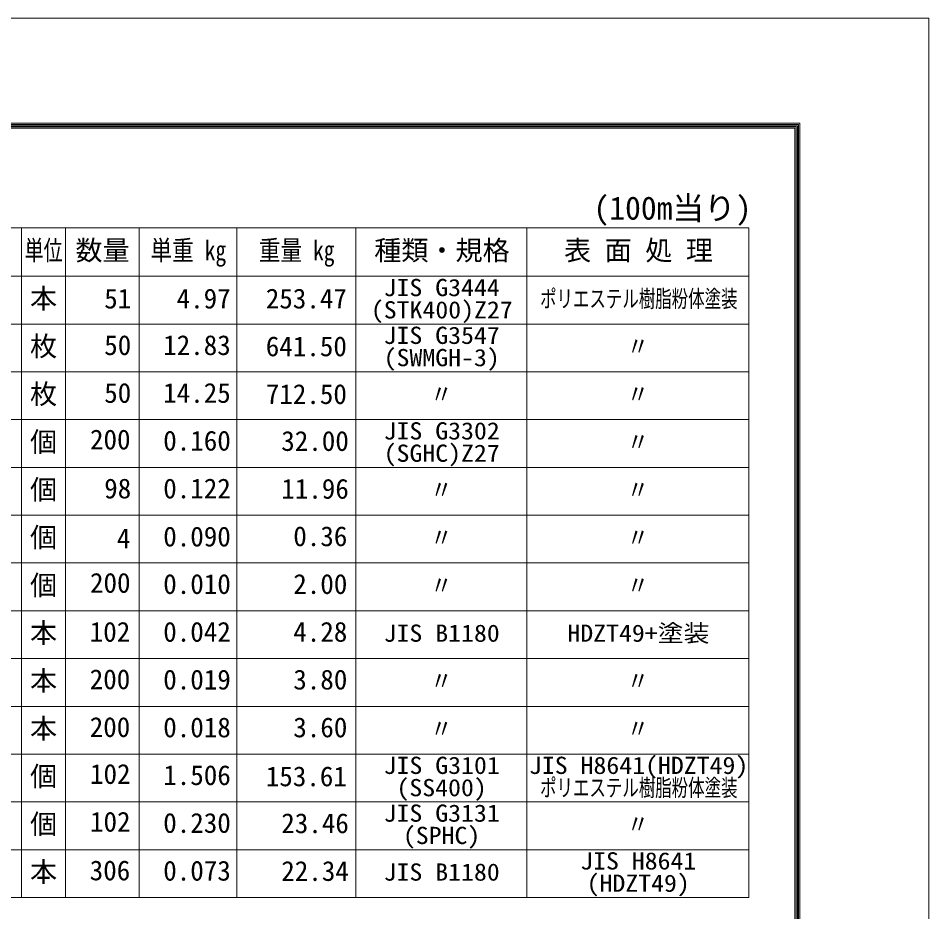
# Model space of a CAD drawing. Units: millimetres, scale not verified. Extents: x -6301 to 6299, y -4455 to 4455.
# Drawn here: x 3441 to 6299, y 1650 to 4455 of the extents above; entities that cross this region are included whole.
import ezdxf
from ezdxf.enums import TextEntityAlignment as Align

# ---------------------------------------------------------------- set-up
doc = ezdxf.new("R2010")
doc.units = ezdxf.units.MM
doc.header["$LTSCALE"] = 15
for name, color, linetype, lineweight in [('0-0_D-STR-TXT', 7, 'Continuous', 9), ('0-1_D-TTL', 7, 'Continuous', 9), ('0-C_D-STR4', 7, 'Continuous', 9)]:
    doc.layers.add(name, color=color, linetype=linetype, lineweight=lineweight)
doc.styles.add('ＭＳ ゴシック', font='')
doc.styles.get('ＭＳ ゴシック').set_extended_font_data('MS Gothic')

msp = doc.modelspace()

# ---------------------------------------------------------------- linework, layer by layer
at = {"layer": '0-1_D-TTL', "color": 2}
msp.add_lwpolyline([(-6300.73, 4455), (6299.27, 4455), (6299.27, -4455), (-6300.73, -4455)], close=True, dxfattribs=at)
at = {"layer": '0-1_D-TTL'}
for points in [[(-5895.73, 4125), (5894.27, 4125), (5894.27, -4125), (-5895.73, -4125)], [(-5891.98, 4121.25), (5890.52, 4121.25), (5890.52, -4121.25), (-5891.98, -4121.25)], [(-5888.23, 4117.5), (5886.77, 4117.5), (5886.77, -4117.5), (-5888.23, -4117.5)], [(-5884.48, 4113.75), (5883.02, 4113.75), (5883.02, -4113.75), (-5884.48, -4113.75)], [(-5880.73, 4110), (5879.27, 4110), (5879.27, -4110), (-5880.73, -4110)]]:
    msp.add_lwpolyline(points, close=True, dxfattribs=at)
at = {"layer": '0-C_D-STR4'}
for p, q in [((1343.82, 3796.59), (5734.67, 3796.59)), ((3451.29, 3796.59), (3451.29, 1694.71)), ((3589.8, 3796.59), (3589.8, 1694.71)), ((3820.65, 3796.59), (3820.65, 1694.71)), ((4127.67, 3796.59), (4127.67, 1694.71)), ((4500.86, 3796.59), (4500.86, 1694.71)), ((5037.56, 3796.59), (5037.56, 1694.71)), ((5734.67, 1694.71), (5734.67, 3796.59)), ((1343.82, 3644.71), (5734.67, 3644.71)), ((1343.82, 3494.71), (5734.67, 3494.71)), ((1343.82, 3344.71), (5734.67, 3344.71)), ((1343.82, 3194.71), (5734.67, 3194.71)), ((1343.82, 3044.71), (5734.67, 3044.71)), ((1343.82, 2894.71), (5734.67, 2894.71)), ((1343.82, 2744.71), (5734.67, 2744.71)), ((1343.82, 2594.71), (5734.67, 2594.71)), ((1343.82, 2444.71), (5734.67, 2444.71)), ((1343.82, 2294.71), (5734.67, 2294.71)), ((1343.82, 2144.71), (5734.67, 2144.71)), ((1343.82, 1994.71), (5734.67, 1994.71)), ((1343.82, 1844.71), (5734.67, 1844.71)), ((1343.82, 1694.71), (5734.67, 1694.71))]:
    msp.add_line(p, q, dxfattribs=at)

# ---------------------------------------------------------------- texts
at = {"layer": '0-0_D-STR-TXT', "style": 'ＭＳ ゴシック'}
for s, height, p in [('(100m当り)', 72.74, (5247.15, 3800.82)), ('数量', 62.35, (3621.02, 3676.26)), ('種類・規格', 62.35, (4558.69, 3676.26)), ('表 面 処 理', 62.35, (5154.54, 3676.26)), ('本', 62.35, (3478.44, 3525.32)), ('51', 62.35, (3711.24, 3525.08)), ('4.97', 62.35, (3938.53, 3525.08)), ('253.47', 62.35, (4218.39, 3525.08)), ('枚', 62.35, (3478.44, 3375.32)), ('50', 62.35, (3711.24, 3378.83)), ('12.83', 62.35, (3896.27, 3378.83)), ('641.50', 62.35, (4218.39, 3375.08)), ('枚', 62.35, (3478.44, 3225.32)), ('50', 62.35, (3711.24, 3228.83)), ('14.25', 62.35, (3896.27, 3228.83)), ('712.50', 62.35, (4218.39, 3225.08)), ('個', 62.35, (3478.44, 3075.32)), ('200', 62.35, (3666.65, 3082.58)), ('0.160', 62.35, (3896.53, 3078.83)), ('32.00', 62.35, (4266.96, 3077.89)), ('個', 62.35, (3478.44, 2925.32)), ('98', 62.35, (3711.24, 2928.83)), ('0.122', 62.35, (3896.53, 2928.83)), ('11.96', 62.35, (4266.96, 2927.89)), ('個', 62.35, (3478.44, 2775.32)), ('0.090', 62.35, (3896.53, 2777.89)), ('0.36', 62.35, (4304.68, 2778.83)), ('4', 62.35, (3750.88, 2772.27)), ('個', 62.35, (3478.44, 2625.32)), ('200', 62.35, (3666.65, 2632.58)), ('0.010', 62.35, (3896.53, 2628.83)), ('2.00', 62.35, (4304.68, 2628.83)), ('本', 62.35, (3478.44, 2475.32)), ('102', 62.35, (3665.73, 2478.83)), ('0.042', 62.35, (3896.53, 2478.83)), ('4.28', 62.35, (4304.68, 2478.83)), ('本', 62.35, (3478.44, 2325.32)), ('200', 62.35, (3665.73, 2329.77)), ('0.019', 62.35, (3896.53, 2328.83)), ('3.80', 62.35, (4304.68, 2328.83)), ('本', 62.35, (3478.44, 2175.32)), ('200', 62.35, (3665.73, 2179.77)), ('0.018', 62.35, (3896.53, 2178.83)), ('3.60', 62.35, (4304.68, 2178.83)), ('個', 62.35, (3478.44, 2025.32)), ('102', 62.35, (3666.65, 2032.58)), ('1.506', 62.35, (3896.53, 2028.83)), ('153.61', 62.35, (4218.39, 2025.08)), ('個', 62.35, (3478.44, 1875.32)), ('102', 62.35, (3666.65, 1882.58)), ('0.230', 62.35, (3896.53, 1878.83)), ('23.46', 62.35, (4266.96, 1877.89)), ('本', 62.35, (3478.44, 1725.32)), ('306', 62.35, (3665.73, 1729.77)), ('0.073', 62.35, (3896.53, 1728.83)), ('22.34', 62.35, (4266.96, 1727.89))]:
    msp.add_text(s, height=height, dxfattribs=at).set_placement(p, align=Align.BOTTOM_LEFT)
for s, height, width, p in [('単位', 62.35, 0.7, (3461.6, 3676.26)), ('単重 kg', 62.35, 0.8, (3856.27, 3676.26)), ('重量 kg', 62.35, 0.8, (4196.37, 3676.26)), ('JIS G3444', 54.11, 1.1, (4588.29, 3566.18)), ('ポリエステル樹脂粉体塗装', 54.11, 0.7, (5079.11, 3531.18)), ('(STK400)Z27', 54.11, 1.1, (4548.09, 3496.18)), ('JIS G3547', 54.11, 1.1, (4588.29, 3416.18)), ('〃', 62.35, 0.8, (5352.43, 3375.32)), ('(SWMGH-3)', 54.11, 1.1, (4588.29, 3346.18)), ('〃', 62.35, 0.8, (4735.52, 3225.32)), ('〃', 62.35, 0.8, (5352.43, 3225.32)), ('JIS G3302', 54.11, 1.1, (4588.29, 3116.18)), ('〃', 62.35, 0.8, (5352.43, 3075.32)), ('(SGHC)Z27', 54.11, 1.1, (4588.29, 3046.18)), ('〃', 62.35, 0.8, (4735.52, 2925.32)), ('〃', 62.35, 0.8, (5352.43, 2925.32)), ('〃', 62.35, 0.8, (4735.52, 2775.32)), ('〃', 62.35, 0.8, (5352.43, 2775.32)), ('〃', 62.35, 0.8, (4735.52, 2625.32)), ('〃', 62.35, 0.8, (5352.43, 2625.32)), ('JIS B1180', 54.11, 1.1, (4588.29, 2481.18)), ('HDZT49+塗装', 54.11, 1.1, (5165, 2481.18)), ('〃', 62.35, 0.8, (4735.52, 2325.32)), ('〃', 62.35, 0.8, (5352.43, 2325.32)), ('〃', 62.35, 0.8, (4735.52, 2175.32)), ('〃', 62.35, 0.8, (5352.43, 2175.32)), ('JIS G3101', 54.11, 1.1, (4588.29, 2066.18)), ('JIS H8641(HDZT49)', 54.11, 1.1, (5044.39, 2066.18)), ('(SS400)', 54.11, 1.1, (4628.5, 1996.18)), ('ポリエステル樹脂粉体塗装', 54.11, 0.7, (5079.11, 1996.18)), ('JIS G3131', 54.11, 1.1, (4588.29, 1916.18)), ('〃', 62.35, 0.8, (5352.43, 1875.32)), ('(SPHC)', 54.11, 1.1, (4648.6, 1846.18)), ('JIS H8641', 54.11, 1.1, (5205.2, 1766.18)), ('JIS B1180', 54.11, 1.1, (4588.29, 1731.18)), ('(HDZT49)', 54.11, 1.1, (5225.3, 1696.18))]:
    msp.add_text(s, height=height, dxfattribs=dict(at, width=width)).set_placement(p, align=Align.BOTTOM_LEFT)

doc.saveas('drawing.dxf')
